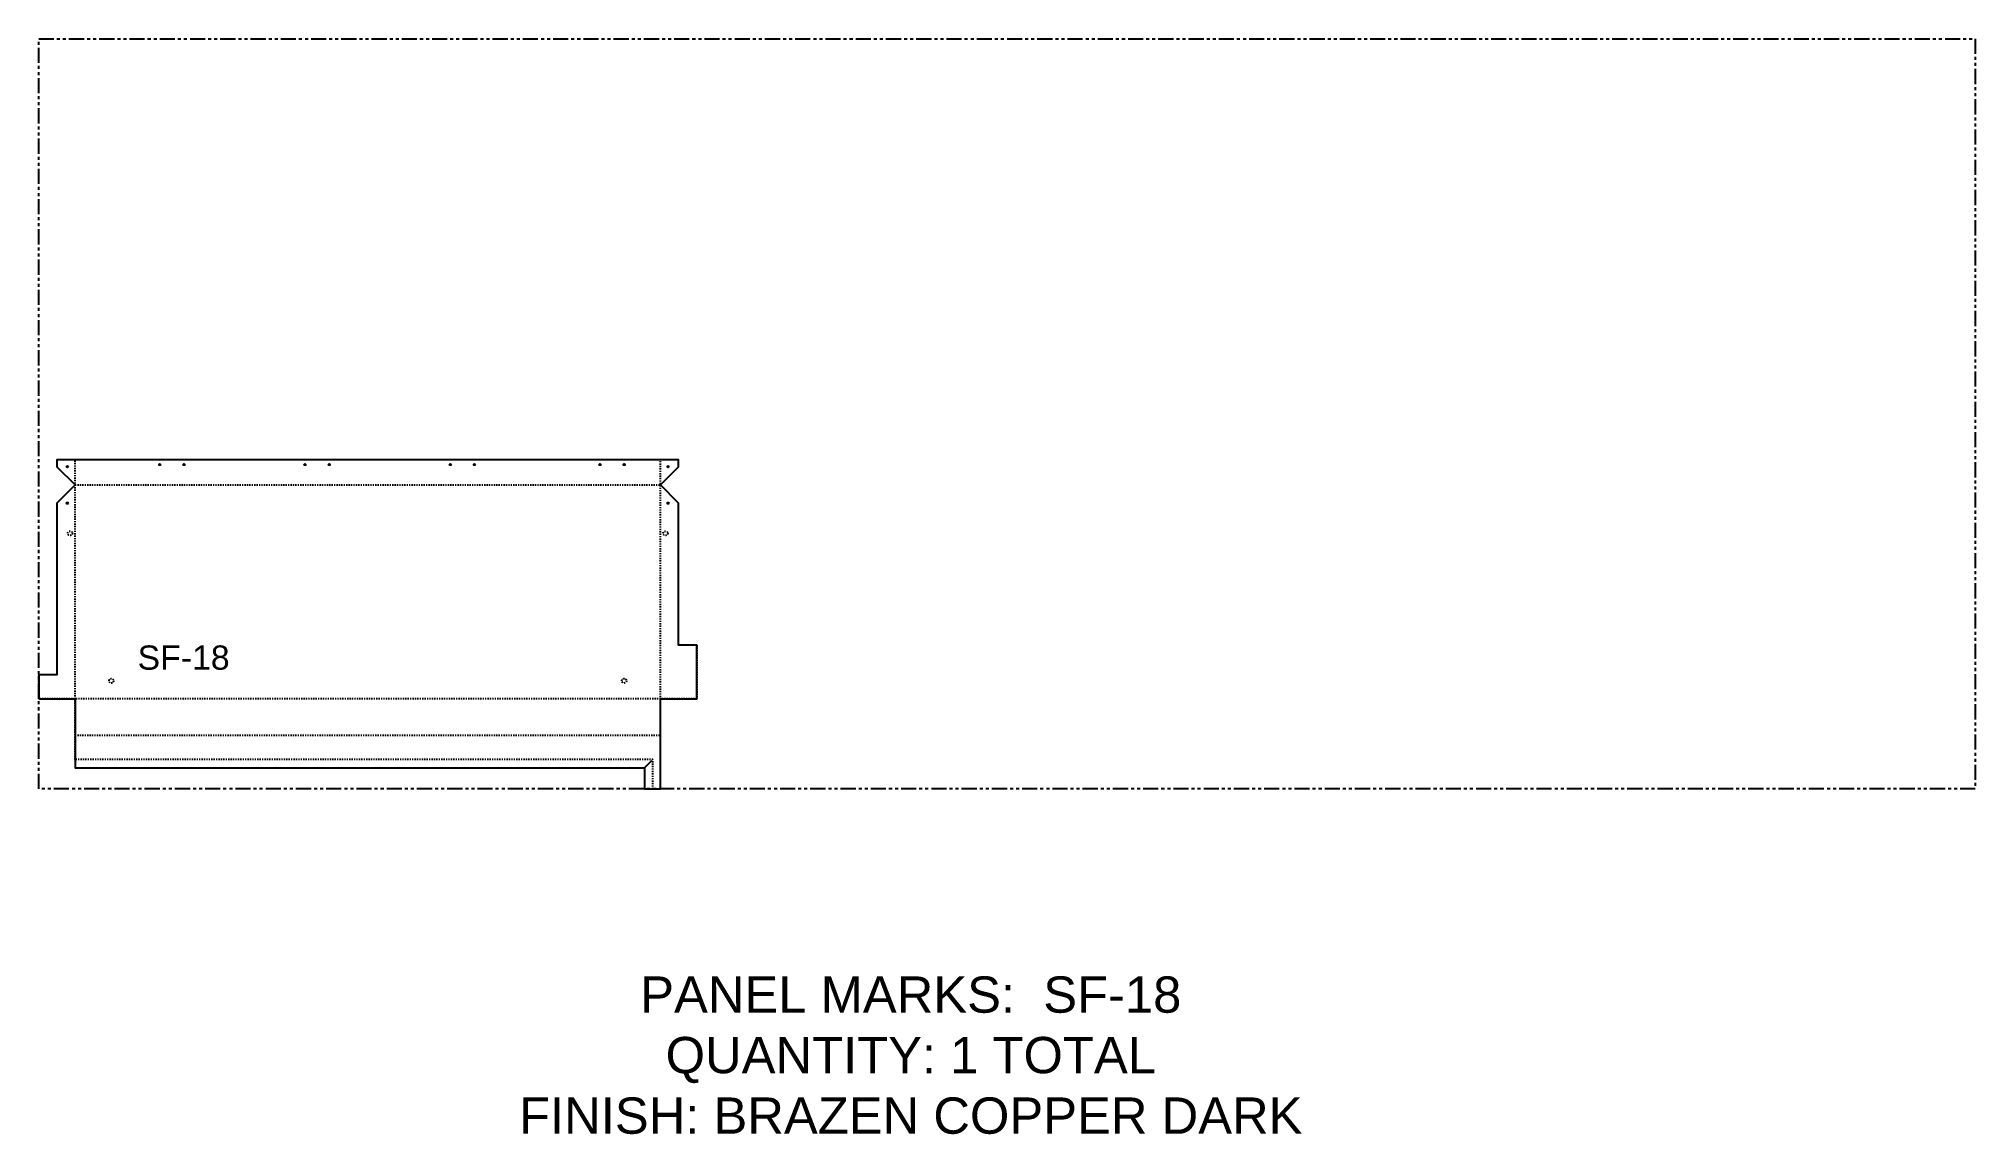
# Model space of a CAD drawing. Header units: inches. Extents: x 0 to 160, y -29 to 62.
import ezdxf

# ---------------------------------------------------------------- set-up
doc = ezdxf.new("R2010")
doc.units = ezdxf.units.IN
doc.header["$MEASUREMENT"] = 0
doc.linetypes.add('HIDDEN', pattern=[0.375, 0.25, -0.125])
doc.linetypes.add('PHANTOM', pattern=[2.5, 1.25, -0.25, 0.25, -0.25, 0.25, -0.25])
for name, color, linetype in [('CUT', 7, 'Continuous'), ('DIMS', 1, 'Continuous'), ('HOLES', 6, 'Continuous'), ('RELIEF', 82, 'Continuous'), ('ROUT', 1, 'HIDDEN'), ('SHEET', 5, 'PHANTOM'), ('TEXT', 2, 'PHANTOM'), ('WEEPS', 3, 'HIDDEN')]:
    doc.layers.add(name, color=color, linetype=linetype)
doc.styles.get("Standard").update_dxf_attribs({"font": 'arial.ttf'})

msp = doc.modelspace()

# ---------------------------------------------------------------- linework, layer by layer
at = {"layer": 'CUT', "ltscale": 0.25}
msp.add_lwpolyline([(0, 7.44), (3, 7.44), (3, 1.75), (50.06, 1.75), (50.06, 0), (51.37, 0), (51.37, 7.44), (54.38, 7.44), (54.38, 11.88), (52.87, 11.88), (52.87, 23.63), (51.37, 25.13), (52.87, 26.63), (52.87, 27.19), (1.5, 27.19), (1.5, 26.63), (3, 25.13), (1.5, 23.63), (1.5, 9.44), (0, 9.44)], close=True, dxfattribs=at)
at = {"layer": 'HOLES', "ltscale": 0.25}
for centre in [(2.37, 26.63), (10, 26.81), (12, 26.81), (22, 26.81), (24, 26.81), (34, 26.81), (36, 26.81), (46.37, 26.81), (48.37, 26.81), (52, 26.63), (2.37, 23.62), (52, 23.62)]:
    msp.add_circle(centre, 0.0625, dxfattribs=at)
at = {"layer": 'RELIEF'}
msp.add_line((50.06, 1.75), (50.66, 2.35), dxfattribs=at)
at = {"layer": 'ROUT', "ltscale": 0.25}
for p, q in [((51.37, 0), (51.37, 27.19)), ((3, 25.13), (51.37, 25.13)), ((3, 4.44), (51.37, 4.44))]:
    msp.add_line(p, q, dxfattribs=at)
for points in [[(50.75, 0), (50.75, 2.44), (3, 2.44), (3, 27.19)], [(54.38, 11.88), (54.38, 7.44), (0, 7.44), (0, 9.44)]]:
    msp.add_lwpolyline(points, dxfattribs=at)
at = {"layer": 'SHEET'}
msp.add_lwpolyline([(0, 62), (160, 62), (160, 0), (0, 0)], close=True, dxfattribs=at)
at = {"layer": 'WEEPS', "ltscale": 0.25}
for centre in [(2.59, 21.13), (51.78, 21.13), (6, 8.94), (48.37, 8.94)]:
    msp.add_circle(centre, 0.188, dxfattribs=at)

# ---------------------------------------------------------------- texts
at = {"layer": 'DIMS', "ltscale": 0.25, "insert": (11.97, 11.86), "char_height": 2, "attachment_point": 2}
msp.add_mtext_dynamic_manual_height_columns('SF-18', width=3.0859, gutter_width=10, heights=[0], dxfattribs=at)
at = {"layer": 'TEXT', "insert": (72.05, -22.01), "char_height": 3, "attachment_point": 5}
msp.add_mtext_dynamic_manual_height_columns('PANEL MARKS:  SF-18\\PQUANTITY: 1 TOTAL\\PFINISH: BRAZEN COPPER DARK', width=199.7409, gutter_width=1, heights=[0], dxfattribs=at)

doc.saveas('drawing.dxf')
